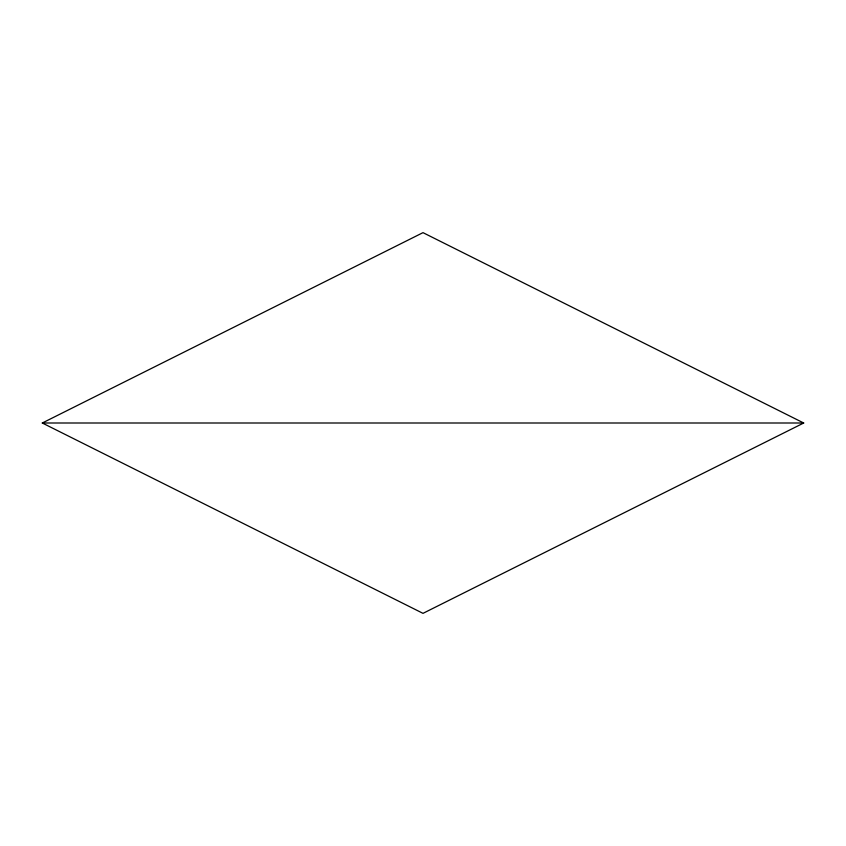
<?xml version="1.0" encoding="UTF-8"?>
<svg xmlns="http://www.w3.org/2000/svg" width="846" height="846" viewBox="0 0 846 846"><rect width="100%" height="100%" fill="white"/><g stroke="black" fill="none" stroke-linecap="round" stroke-linejoin="round"><path stroke-width="1.27" d="M42.3 423L423 232.65L803.7 423L423 613.35L42.3 423L803.7 423"/></g></svg>
